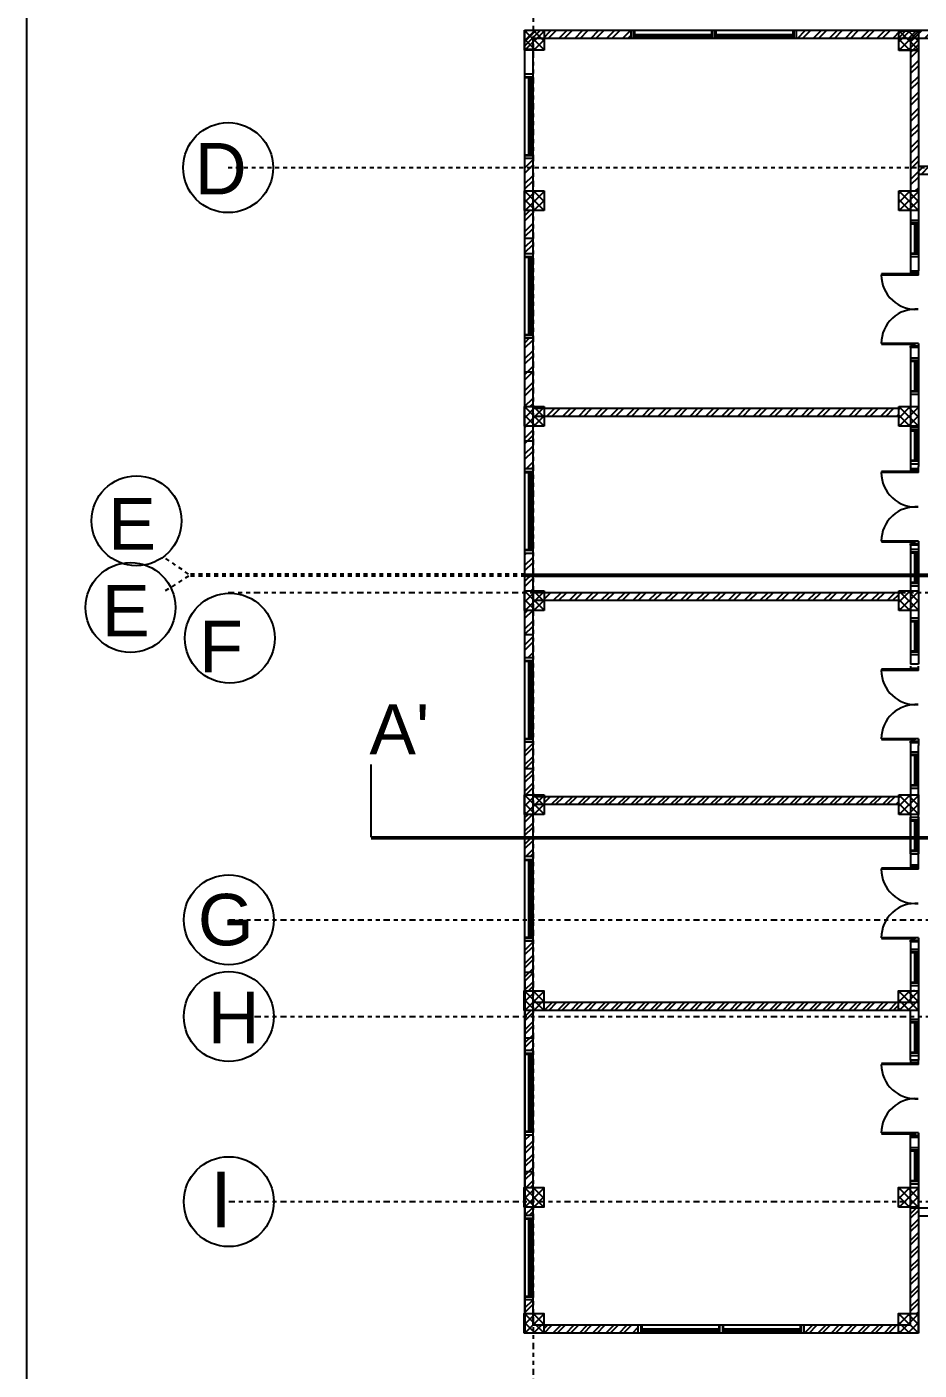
# Model space of a CAD drawing. Header units: millimetres. Extents: x 240 to 610, y 141 to 225.
# Drawn here: x 491.24 to 513.92, y 160.57 to 194.7 of the extents above; entities that cross this region are included whole.
import ezdxf

# ---------------------------------------------------------------- set-up
doc = ezdxf.new("R2010")
doc.units = ezdxf.units.MM
doc.header["$LTSCALE"] = 0.5
doc.linetypes.add('HIDDEN', pattern=[0.375, 0.25, -0.125])
doc.linetypes.add('PHANTOM2', pattern=[1.25, 0.625, -0.125, 0.125, -0.125, 0.125, -0.125])
for name, color, linetype in [('Layer1', 5, 'Continuous'), ('m7or', 1, 'Continuous'), ('WORK', 7, 'Continuous')]:
    doc.layers.add(name, color=color, linetype=linetype)
doc.styles.get("Standard").update_dxf_attribs({"font": 'arial.ttf'})
pattern_1 = [(45, (-2571.07566, -1649.64116), (-0.168379802, 0.168379802), []), (45, (-2570.9634, -1649.64116), (-0.168379802, 0.168379802), [])]

msp = doc.modelspace()

# ---------------------------------------------------------------- hatches: boundary and pattern name
at = {"ltscale": 0.05}
h = msp.add_hatch(dxfattribs=at)
h.set_pattern_fill('ANSI37', color=256, scale=0.05)
h.set_pattern_definition([(45, (-2411.7444, -2077.87388), (-0.1122532015, 0.1122532015), []), (135, (-2411.7444, -2077.87388), (-0.1122532015, -0.1122532015), [])])
h.paths.add_polyline_path([(504.385, 194.611), (503.885, 194.611), (503.885, 194.111), (504.385, 194.111)])
h = msp.add_hatch()
h.set_pattern_fill('ANSI32', color=256, scale=0.03)
h.set_pattern_definition([(45, (-2657.87382, -1818.9317), (-0.202055763, 0.202055763), []), (45, (-2657.73912, -1818.9317), (-0.202055763, 0.202055763), [])])
h.paths.add_polyline_path([(504.099, 179.873), (503.899, 179.873), (503.899, 178.671), (504.099, 178.671)])
h.paths.add_polyline_path([(504.099, 181.333), (503.899, 181.333), (503.899, 180.373), (504.099, 180.373)])
h.paths.add_polyline_path([(513.399, 180.323), (504.385, 180.323), (504.385, 180.123), (513.399, 180.123)])
h.paths.add_polyline_path([(504.099, 184.555), (503.899, 184.555), (503.899, 183.473), (504.099, 183.473)])
h.paths.add_polyline_path([(504.099, 186.798), (503.899, 186.798), (503.899, 185.055), (504.099, 185.055)])
h.paths.add_polyline_path([(513.399, 185.005), (504.385, 185.005), (504.385, 184.805), (513.399, 184.805)])
h.paths.add_polyline_path([(504.099, 190.035), (503.899, 190.035), (503.899, 188.938), (504.099, 188.938)])
h.paths.add_polyline_path([(504.099, 191.364), (503.899, 191.364), (503.899, 190.535), (504.099, 190.535)])
h.paths.add_polyline_path([(506.59, 194.611), (503.899, 194.611), (503.899, 194.127), (504.099, 194.127), (504.099, 194.411), (506.59, 194.411)])
h.paths.add_polyline_path([(517.817, 194.611), (510.8, 194.611), (510.8, 194.411), (517.817, 194.411)])
h.paths.add_polyline_path([(513.899, 194.411), (513.699, 194.411), (513.699, 190.535), (513.899, 190.535)])
h.paths.add_polyline_path([(515.997, 191.162), (513.899, 191.162), (513.899, 190.962), (515.997, 190.962)])
h.paths.add_polyline_path([(516.197, 191.162), (515.997, 191.162), (515.997, 190.962), (516.197, 190.962)])
h.paths.add_polyline_path([(516.197, 190.962), (515.997, 190.962), (515.997, 190.535), (516.197, 190.535)])
h.paths.add_polyline_path([(516.197, 190.035), (515.997, 190.035), (515.997, 185.055), (516.197, 185.055)])
h.paths.add_polyline_path([(522.766, 190.035), (522.566, 190.035), (522.566, 185.055), (522.766, 185.055)])
h.paths.add_polyline_path([(522.766, 190.926), (522.566, 190.926), (522.566, 190.535), (522.766, 190.535)])
h.paths.add_polyline_path([(522.766, 191.128), (522.566, 191.126), (522.566, 190.926), (522.766, 190.926)])
h.paths.add_polyline_path([(524.566, 191.141), (522.766, 191.128), (522.766, 190.926), (524.566, 190.926)])
h.paths.add_polyline_path([(525.977, 194.611), (523.859, 194.611), (523.859, 194.411), (525.977, 194.411)])
h.paths.add_polyline_path([(523.859, 194.611), (522.026, 194.611), (522.026, 194.411), (523.859, 194.411)])
h.paths.add_polyline_path([(531.299, 194.611), (530.187, 194.611), (530.187, 194.411), (531.299, 194.411)])
h.paths.add_polyline_path([(531.299, 188.071), (524.766, 188.071), (524.766, 187.871), (531.299, 187.871)])
h.paths.add_polyline_path([(524.766, 188.347), (524.566, 188.347), (524.566, 187.871), (524.766, 187.871), (524.766, 188.071)])
h.paths.add_polyline_path([(525.284, 187.871), (525.084, 187.871), (525.084, 186.11), (525.284, 186.11)])
h.paths.add_polyline_path([(530.783, 184.933), (525.58, 184.933), (525.58, 184.733), (530.783, 184.733)])
h.paths.add_polyline_path([(525.284, 185.275), (525.084, 185.275), (525.084, 185.058), (525.284, 185.058)])
h.paths.add_polyline_path([(525.284, 184.548), (525.084, 184.548), (525.084, 184.282), (525.284, 184.282)])
h.paths.add_polyline_path([(525.284, 183.446), (525.084, 183.446), (525.084, 182.211), (531.299, 182.211), (531.299, 182.411), (525.284, 182.411)])
h = msp.add_hatch(dxfattribs=at)
h.set_pattern_fill('ANSI37', color=256, scale=0.05)
h.set_pattern_definition([(45, (-2402.2303, -2077.87388), (-0.1122532015, 0.1122532015), []), (135, (-2402.2303, -2077.87388), (-0.1122532015, -0.1122532015), [])])
h.paths.add_polyline_path([(513.899, 194.611), (513.399, 194.611), (513.399, 194.111), (513.899, 194.111)])
h = msp.add_hatch(dxfattribs=at)
h.set_pattern_fill('ANSI37', color=256, scale=0.05)
h.set_pattern_definition([(45, (-2411.7444, -2081.95009), (-0.1122532015, 0.1122532015), []), (135, (-2411.7444, -2081.95009), (-0.1122532015, -0.1122532015), [])])
h.paths.add_polyline_path([(504.385, 190.535), (503.885, 190.535), (503.885, 190.035), (504.385, 190.035)])
h = msp.add_hatch(dxfattribs=at)
h.set_pattern_fill('ANSI37', color=256, scale=0.05)
h.set_pattern_definition([(45, (-2402.2303, -2081.95009), (-0.1122532015, 0.1122532015), []), (135, (-2402.2303, -2081.95009), (-0.1122532015, -0.1122532015), [])])
h.paths.add_polyline_path([(513.899, 190.535), (513.399, 190.535), (513.399, 190.035), (513.899, 190.035)])
h = msp.add_hatch(dxfattribs=at)
h.set_pattern_fill('ANSI37', color=256, scale=0.05)
h.set_pattern_definition([(45, (-2411.7444, -2087.43007), (-0.1122532015, 0.1122532015), []), (135, (-2411.7444, -2087.43007), (-0.1122532015, -0.1122532015), [])])
h.paths.add_polyline_path([(504.385, 185.055), (503.885, 185.055), (503.885, 184.555), (504.385, 184.555)])
h = msp.add_hatch(dxfattribs=at)
h.set_pattern_fill('ANSI37', color=256, scale=0.05)
h.set_pattern_definition([(45, (-2402.2303, -2087.43007), (-0.1122532015, 0.1122532015), []), (135, (-2402.2303, -2087.43007), (-0.1122532015, -0.1122532015), [])])
h.paths.add_polyline_path([(513.899, 185.055), (513.399, 185.055), (513.399, 184.555), (513.899, 184.555)])
h = msp.add_hatch(dxfattribs=at)
h.set_pattern_fill('ANSI37', color=256, scale=0.05)
h.set_pattern_definition([(45, (-2411.7444, -2092.11213), (-0.1122532015, 0.1122532015), []), (135, (-2411.7444, -2092.11213), (-0.1122532015, -0.1122532015), [])])
h.paths.add_polyline_path([(504.385, 180.373), (503.885, 180.373), (503.885, 179.873), (504.385, 179.873)])
h = msp.add_hatch(dxfattribs=at)
h.set_pattern_fill('ANSI37', color=256, scale=0.05)
h.set_pattern_definition([(45, (-2402.2303, -2092.11213), (-0.1122532015, 0.1122532015), []), (135, (-2402.2303, -2092.11213), (-0.1122532015, -0.1122532015), [])])
h.paths.add_polyline_path([(513.899, 179.873), (513.899, 180.373), (513.399, 180.373), (513.399, 179.873)])
at = {"ltscale": 0.5}
h = msp.add_hatch(dxfattribs=at)
h.set_pattern_fill('ANSI32', color=256, scale=0.025)
h.set_pattern_definition(pattern_1)
h.paths.add_polyline_path([(504.099, 176.531), (503.899, 176.531), (503.899, 175.853), (504.099, 175.853)])
h.paths.add_polyline_path([(504.099, 175.853), (503.899, 175.853), (503.899, 175.19), (504.099, 175.19)])
h.paths.add_polyline_path([(504.099, 174.069), (503.899, 174.069), (503.899, 173.618), (504.099, 173.618)])
h.paths.add_polyline_path([(504.099, 174.69), (503.899, 174.69), (503.899, 174.071), (504.099, 174.071)])
h.paths.add_polyline_path([(504.099, 171.478), (503.899, 171.478), (503.899, 170.675), (504.099, 170.675)])
h.paths.add_polyline_path([(504.099, 170.673), (503.899, 170.673), (503.899, 170.21), (504.099, 170.21)])
h.paths.add_polyline_path([(504.099, 169.71), (503.899, 169.71), (503.899, 169.007), (504.099, 169.007)])
h.paths.add_polyline_path([(504.099, 169.007), (503.899, 169.007), (503.899, 168.691), (504.099, 168.691)])
h.paths.add_polyline_path([(504.099, 166.551), (503.899, 166.551), (503.899, 165.61), (504.099, 165.61)])
h.paths.add_polyline_path([(504.099, 165.61), (503.899, 165.61), (503.899, 165.21), (504.099, 165.21)])
h.paths.add_polyline_path([(504.099, 162.362), (503.899, 162.362), (503.899, 162.011), (504.099, 162.011)])
h.paths.add_polyline_path([(504.099, 164.71), (503.899, 164.71), (503.899, 164.502), (504.099, 164.502)])
at = {"ltscale": 0.05}
h = msp.add_hatch(dxfattribs=at)
h.set_pattern_fill('ANSI37', color=256, scale=0.05)
h.set_pattern_definition([(45, (-2411.7444, -2097.29532), (-0.1122532015, 0.1122532015), []), (135, (-2411.7444, -2097.29532), (-0.1122532015, -0.1122532015), [])])
h.paths.add_polyline_path([(504.385, 175.19), (503.885, 175.19), (503.885, 174.69), (504.385, 174.69)])
at = {"ltscale": 0.5}
h = msp.add_hatch(dxfattribs=at)
h.set_pattern_fill('ANSI32', color=256, scale=0.025)
h.set_pattern_definition(pattern_1)
h.paths.add_polyline_path([(513.394, 161.711), (510.988, 161.711), (510.988, 161.511), (513.394, 161.511)])
h.paths.add_polyline_path([(513.899, 164.707), (513.699, 164.707), (513.699, 162.011), (513.899, 162.011)])
h.paths.add_polyline_path([(506.778, 161.711), (504.38, 161.711), (504.38, 161.511), (506.778, 161.511)])
h.paths.add_polyline_path([(513.394, 169.911), (511.899, 169.911), (504.38, 169.911), (504.38, 169.711), (513.394, 169.711)])
h.paths.add_polyline_path([(513.399, 175.14), (504.385, 175.14), (504.385, 174.94), (513.399, 174.94)])
at = {"ltscale": 0.05}
h = msp.add_hatch(dxfattribs=at)
h.set_pattern_fill('ANSI37', color=256, scale=0.05)
h.set_pattern_definition([(45, (-2402.2303, -2097.29532), (-0.1122532015, 0.1122532015), []), (135, (-2402.2303, -2097.29532), (-0.1122532015, -0.1122532015), [])])
h.paths.add_polyline_path([(513.899, 174.69), (513.899, 175.19), (513.399, 175.19), (513.399, 174.69)])
h = msp.add_hatch(dxfattribs=at)
h.set_pattern_fill('ANSI37', color=256, scale=0.05)
h.set_pattern_definition([(45, (-2411.74915, -2102.27558), (-0.1122532015, 0.1122532015), []), (135, (-2411.74915, -2102.27558), (-0.1122532015, -0.1122532015), [])])
h.paths.add_polyline_path([(504.38, 170.21), (503.88, 170.21), (503.88, 169.71), (504.38, 169.71)])
h = msp.add_hatch(dxfattribs=at)
h.set_pattern_fill('ANSI37', color=256, scale=0.05)
h.set_pattern_definition([(45, (-2402.23505, -2102.27558), (-0.1122532015, 0.1122532015), []), (135, (-2402.23505, -2102.27558), (-0.1122532015, -0.1122532015), [])])
h.paths.add_polyline_path([(513.894, 170.21), (513.394, 170.21), (513.394, 169.71), (513.894, 169.71)])
h = msp.add_hatch()
h.set_pattern_fill('ANSI32', color=256, scale=0.03)
h.set_pattern_definition([(45, (-2657.87382, -1818.92572), (-0.202055763, 0.202055763), []), (45, (-2657.73912, -1818.92572), (-0.202055763, 0.202055763), [])])
h.paths.add_polyline_path([(513.394, 161.518), (511.966, 161.518), (511.966, 161.517), (513.394, 161.517)])
h.paths.add_polyline_path([(506.016, 161.518), (504.38, 161.518), (504.38, 161.517), (506.016, 161.517)])
h.paths.add_polyline_path([(523.352, 169.704), (523.352, 169.716), (523.054, 169.716), (523.054, 169.704)])
h = msp.add_hatch(dxfattribs=at)
h.set_pattern_fill('ANSI37', color=256, scale=0.05)
h.set_pattern_definition([(45, (-2411.74915, -2107.27558), (-0.1122532015, 0.1122532015), []), (135, (-2411.74915, -2107.27558), (-0.1122532015, -0.1122532015), [])])
h.paths.add_polyline_path([(504.38, 165.21), (503.88, 165.21), (503.88, 164.71), (504.38, 164.71)])
h = msp.add_hatch(dxfattribs=at)
h.set_pattern_fill('ANSI37', color=256, scale=0.05)
h.set_pattern_definition([(45, (-2402.23505, -2107.27558), (-0.1122532015, 0.1122532015), []), (135, (-2402.23505, -2107.27558), (-0.1122532015, -0.1122532015), [])])
h.paths.add_polyline_path([(513.894, 165.21), (513.394, 165.21), (513.394, 164.71), (513.894, 164.71)])
h = msp.add_hatch(dxfattribs=at)
h.set_pattern_fill('ANSI37', color=256, scale=0.05)
h.set_pattern_definition([(45, (-2411.74915, -2110.47388), (-0.1122532015, 0.1122532015), []), (135, (-2411.74915, -2110.47388), (-0.1122532015, -0.1122532015), [])])
h.paths.add_polyline_path([(504.38, 162.011), (503.88, 162.011), (503.88, 161.511), (504.38, 161.511)])
h = msp.add_hatch(dxfattribs=at)
h.set_pattern_fill('ANSI37', color=256, scale=0.05)
h.set_pattern_definition([(45, (-2402.23505, -2110.47388), (-0.1122532015, 0.1122532015), []), (135, (-2402.23505, -2110.47388), (-0.1122532015, -0.1122532015), [])])
h.paths.add_polyline_path([(513.894, 162.011), (513.394, 162.011), (513.394, 161.511), (513.894, 161.511)])

# ---------------------------------------------------------------- linework, layer by layer
at = {"ltscale": 0.5}
for p, q in [((491.238, 141.075), (491.238, 225.075)), ((503.885, 194.111), (503.885, 194.617)), ((503.885, 194.617), (504.385, 194.617)), ((506.66, 194.411), (506.66, 194.611)), ((508.73, 194.411), (508.73, 194.611)), ((508.73, 194.411), (508.73, 194.611)), ((510.8, 194.411), (510.8, 194.611)), ((506.68, 194.511), (508.64, 194.511)), ((506.7, 194.461), (508.62, 194.461)), ((506.741, 194.436), (508.572, 194.436)), ((508.572, 194.461), (508.572, 194.411)), ((508.592, 194.461), (508.592, 194.511)), ((508.75, 194.511), (510.71, 194.511)), ((508.77, 194.461), (510.69, 194.461)), ((508.811, 194.436), (510.642, 194.436)), ((510.642, 194.461), (510.642, 194.411)), ((510.662, 194.461), (510.662, 194.511)), ((504.099, 193.504), (503.899, 193.504)), ((503.999, 191.454), (503.999, 193.414)), ((504.049, 193.366), (503.999, 193.366)), ((504.049, 191.474), (504.049, 193.394)), ((504.049, 193.346), (504.099, 193.346)), ((504.074, 191.515), (504.074, 193.346)), ((504.099, 193.504), (504.099, 191.364)), ((504.099, 191.434), (503.899, 191.434)), ((513.899, 189.722), (513.699, 189.722)), ((513.799, 189.702), (513.799, 188.934)), ((513.849, 188.974), (513.849, 189.702)), ((513.874, 189.015), (513.874, 189.702)), ((504.099, 188.938), (503.899, 188.938)), ((503.999, 186.888), (503.999, 188.848)), ((504.049, 188.8), (503.999, 188.8)), ((504.049, 186.908), (504.049, 188.828)), ((504.049, 188.78), (504.099, 188.78)), ((504.074, 186.949), (504.074, 188.78)), ((513.899, 188.934), (513.699, 188.934)), ((513.818, 188.426), (512.959, 188.426)), ((512.959, 188.426), (512.959, 188.397)), ((513.699, 188.504), (513.699, 188.456)), ((513.699, 188.504), (513.899, 188.504)), ((513.699, 188.456), (513.899, 188.456)), ((513.738, 188.456), (513.738, 188.426)), ((513.818, 188.426), (513.818, 188.397)), ((513.899, 188.397), (513.899, 188.504)), ((513.899, 188.397), (512.958, 188.397)), ((504.099, 186.868), (503.899, 186.868)), ((513.899, 186.659), (512.958, 186.659)), ((513.818, 186.631), (512.959, 186.631)), ((513.699, 186.552), (513.699, 186.6)), ((513.699, 186.6), (513.899, 186.6)), ((513.738, 186.6), (513.738, 186.631)), ((513.818, 186.631), (513.818, 186.659)), ((513.899, 186.659), (513.899, 186.552)), ((513.899, 186.226), (513.699, 186.226)), ((513.799, 186.206), (513.799, 185.438)), ((513.849, 185.478), (513.849, 186.206)), ((513.874, 185.519), (513.874, 186.206)), ((513.899, 185.438), (513.699, 185.438)), ((513.899, 184.461), (513.699, 184.461)), ((513.799, 184.441), (513.799, 183.672)), ((513.849, 183.712), (513.849, 184.441)), ((513.874, 183.753), (513.874, 184.441)), ((513.899, 183.672), (513.699, 183.672)), ((504.099, 183.473), (503.899, 183.473)), ((503.999, 181.423), (503.999, 183.383)), ((504.049, 183.335), (503.999, 183.335)), ((504.049, 181.443), (504.049, 183.363)), ((504.049, 183.315), (504.099, 183.315)), ((504.074, 181.484), (504.074, 183.315)), ((513.899, 183.375), (512.958, 183.375)), ((513.818, 183.403), (512.959, 183.403)), ((512.959, 183.403), (512.959, 183.375)), ((513.699, 183.481), (513.699, 183.434)), ((513.699, 183.481), (513.899, 183.481)), ((513.699, 183.434), (513.899, 183.434)), ((513.738, 183.434), (513.738, 183.403)), ((513.818, 183.403), (513.818, 183.375)), ((513.899, 183.375), (513.899, 183.529)), ((513.899, 181.636), (512.958, 181.636)), ((513.818, 181.608), (512.959, 181.608)), ((513.738, 181.577), (513.738, 181.608)), ((513.818, 181.608), (513.818, 181.636)), ((513.899, 181.636), (513.899, 181.529)), ((504.099, 181.403), (503.899, 181.403)), ((513.699, 181.529), (513.699, 181.577)), ((513.699, 181.577), (513.899, 181.577)), ((513.899, 181.357), (513.699, 181.357)), ((513.799, 181.337), (513.799, 180.569)), ((513.849, 180.609), (513.849, 181.337)), ((513.874, 180.65), (513.874, 181.337)), ((513.899, 180.569), (513.699, 180.569)), ((513.899, 179.613), (513.699, 179.613)), ((513.799, 179.593), (513.799, 178.824)), ((513.849, 178.864), (513.849, 179.593)), ((513.874, 178.905), (513.874, 179.593)), ((504.099, 178.671), (503.899, 178.671)), ((503.999, 176.621), (503.999, 178.581)), ((504.049, 178.533), (503.999, 178.533)), ((504.049, 176.641), (504.049, 178.561)), ((513.899, 178.824), (513.699, 178.824)), ((504.049, 178.513), (504.099, 178.513)), ((504.074, 176.682), (504.074, 178.513)), ((513.899, 178.351), (512.958, 178.351)), ((513.818, 178.379), (512.959, 178.379)), ((512.959, 178.379), (512.959, 178.351)), ((513.699, 178.458), (513.699, 178.41)), ((513.699, 178.41), (513.899, 178.41)), ((513.738, 178.41), (513.738, 178.379)), ((513.818, 178.379), (513.818, 178.351)), ((513.899, 178.351), (513.899, 178.458)), ((504.099, 176.601), (503.899, 176.601)), ((513.899, 176.612), (512.958, 176.612)), ((513.818, 176.584), (512.959, 176.584)), ((513.699, 176.506), (513.699, 176.553)), ((513.699, 176.553), (513.899, 176.553)), ((513.738, 176.553), (513.738, 176.584)), ((513.818, 176.584), (513.818, 176.612)), ((513.899, 176.612), (513.899, 176.506)), ((513.899, 176.213), (513.699, 176.213)), ((513.799, 176.193), (513.799, 175.425)), ((513.849, 175.465), (513.849, 176.193)), ((513.874, 175.506), (513.874, 176.193)), ((499.99, 174.115), (499.99, 175.955)), ((513.899, 175.425), (513.699, 175.425)), ((513.699, 173.689), (513.699, 174.618)), ((513.899, 174.548), (513.699, 174.548)), ((513.799, 174.528), (513.799, 173.759)), ((513.849, 173.799), (513.849, 174.528)), ((513.874, 173.84), (513.874, 174.528)), ((513.899, 174.618), (513.899, 173.689)), ((575.851, 174.115), (499.99, 174.115)), ((575.851, 174.071), (499.99, 174.071)), ((513.899, 173.759), (513.699, 173.759)), ((504.099, 173.618), (503.899, 173.618)), ((503.999, 171.568), (503.999, 173.528)), ((504.049, 173.48), (503.999, 173.48)), ((504.049, 171.588), (504.049, 173.508)), ((504.049, 173.46), (504.099, 173.46)), ((504.074, 171.629), (504.074, 173.46)), ((513.699, 173.451), (513.699, 173.355)), ((513.899, 173.403), (513.699, 173.403)), ((513.899, 173.296), (513.899, 173.451)), ((513.899, 173.296), (512.958, 173.296)), ((513.818, 173.324), (512.959, 173.324)), ((512.959, 173.324), (512.959, 173.296)), ((513.699, 173.355), (513.899, 173.355)), ((513.738, 173.355), (513.738, 173.324)), ((513.818, 173.324), (513.818, 173.296)), ((504.099, 171.548), (503.899, 171.548)), ((513.899, 171.557), (512.958, 171.557)), ((513.818, 171.529), (512.959, 171.529)), ((513.699, 171.451), (513.699, 171.498)), ((513.699, 171.498), (513.899, 171.498)), ((513.899, 171.451), (513.699, 171.451)), ((513.738, 171.498), (513.738, 171.529)), ((513.818, 171.529), (513.818, 171.557)), ((513.899, 171.557), (513.899, 171.451)), ((513.899, 171.2), (513.699, 171.2)), ((513.799, 171.18), (513.799, 170.412)), ((513.849, 170.452), (513.849, 171.18)), ((513.874, 170.493), (513.874, 171.18)), ((503.899, 170.453), (503.899, 161.511)), ((513.899, 170.412), (513.699, 170.412)), ((513.899, 169.421), (513.699, 169.421)), ((513.799, 169.401), (513.799, 168.632)), ((513.849, 168.672), (513.849, 169.401)), ((513.874, 168.713), (513.874, 169.401)), ((504.099, 168.691), (503.899, 168.691)), ((513.899, 168.632), (513.699, 168.632)), ((503.999, 166.641), (503.999, 168.601)), ((504.049, 168.553), (503.999, 168.553)), ((504.049, 166.661), (504.049, 168.581)), ((504.049, 168.534), (504.099, 168.534)), ((504.074, 166.702), (504.074, 168.534)), ((513.899, 168.336), (512.958, 168.336)), ((513.818, 168.364), (512.959, 168.364)), ((513.899, 168.442), (513.699, 168.442)), ((513.699, 168.442), (513.699, 168.394)), ((513.699, 168.394), (513.899, 168.394)), ((513.738, 168.394), (513.738, 168.364)), ((513.818, 168.364), (513.818, 168.336)), ((513.899, 168.336), (513.899, 168.442)), ((504.099, 166.621), (503.899, 166.621)), ((513.899, 166.597), (512.958, 166.597)), ((513.818, 166.569), (513.818, 166.597)), ((513.899, 166.597), (513.899, 166.49)), ((513.818, 166.569), (512.959, 166.569)), ((513.699, 166.49), (513.699, 166.538)), ((513.699, 166.538), (513.899, 166.538)), ((513.699, 166.49), (513.899, 166.49)), ((513.738, 166.538), (513.738, 166.569)), ((513.899, 166.16), (513.699, 166.16)), ((513.799, 166.14), (513.799, 165.371)), ((513.849, 165.411), (513.849, 166.14)), ((513.874, 165.452), (513.874, 166.14)), ((513.899, 165.371), (513.699, 165.371)), ((504.099, 164.502), (503.899, 164.502)), ((503.999, 162.452), (503.999, 164.412)), ((504.049, 164.363), (503.999, 164.363)), ((504.049, 162.472), (504.049, 164.392)), ((504.049, 164.344), (504.099, 164.344)), ((504.074, 162.512), (504.074, 164.344)), ((504.099, 162.432), (503.899, 162.432)), ((506.778, 161.511), (506.778, 161.711)), ((508.828, 161.611), (506.868, 161.611)), ((508.808, 161.561), (506.888, 161.561)), ((506.916, 161.561), (506.916, 161.611)), ((506.936, 161.561), (506.936, 161.511)), ((508.767, 161.536), (506.936, 161.536)), ((508.848, 161.511), (508.848, 161.711)), ((508.848, 161.511), (508.848, 161.711)), ((510.898, 161.611), (508.938, 161.611)), ((510.878, 161.561), (508.958, 161.561)), ((508.986, 161.561), (508.986, 161.611)), ((509.006, 161.561), (509.006, 161.511)), ((510.837, 161.536), (509.006, 161.536)), ((510.918, 161.511), (510.918, 161.711))]:
    msp.add_line(p, q, dxfattribs=at)
at = {"ltscale": 0.05}
for p, q in [((531.299, 194.611), (503.899, 194.611)), ((503.899, 161.511), (503.899, 194.611)), ((504.385, 194.611), (504.385, 194.111)), ((513.399, 194.111), (513.399, 194.611)), ((504.099, 194.411), (504.099, 161.711)), ((531.299, 194.411), (504.099, 194.411)), ((513.699, 194.411), (513.699, 188.504)), ((513.899, 194.411), (513.899, 188.504)), ((504.385, 194.111), (503.885, 194.111)), ((513.899, 194.111), (513.399, 194.111)), ((513.899, 191.162), (516.197, 191.162)), ((513.899, 190.962), (516.197, 190.962)), ((503.885, 190.535), (504.385, 190.535)), ((503.885, 190.035), (503.885, 190.535)), ((504.385, 190.535), (504.385, 190.035)), ((513.399, 190.535), (513.899, 190.535)), ((513.399, 190.035), (513.399, 190.535)), ((504.385, 190.035), (503.885, 190.035)), ((513.899, 190.035), (513.399, 190.035)), ((513.699, 186.552), (513.699, 183.481)), ((513.899, 186.552), (513.899, 183.529)), ((503.885, 185.055), (504.385, 185.055)), ((503.885, 184.555), (503.885, 185.055)), ((504.385, 185.055), (504.385, 184.555)), ((513.399, 185.055), (513.899, 185.055)), ((513.399, 184.555), (513.399, 185.055)), ((513.399, 185.005), (504.099, 185.005)), ((513.399, 184.805), (504.099, 184.805)), ((504.385, 184.555), (503.885, 184.555)), ((513.899, 184.555), (513.399, 184.555)), ((513.699, 181.529), (513.699, 178.506)), ((513.899, 181.529), (513.899, 178.506)), ((503.885, 180.373), (504.385, 180.373)), ((503.885, 179.873), (503.885, 180.373)), ((513.399, 180.323), (504.099, 180.323)), ((504.385, 180.373), (504.385, 179.873)), ((513.399, 180.373), (513.899, 180.373)), ((513.399, 179.873), (513.399, 180.373)), ((513.899, 180.373), (513.899, 179.873)), ((513.399, 180.123), (504.099, 180.123)), ((504.385, 179.873), (503.885, 179.873)), ((513.899, 179.873), (513.399, 179.873)), ((513.699, 176.506), (513.699, 173.451)), ((513.899, 176.506), (513.899, 176.443)), ((513.899, 173.451), (513.899, 176.443)), ((503.885, 175.19), (504.385, 175.19)), ((503.885, 174.69), (503.885, 175.19)), ((513.399, 175.14), (504.099, 175.14)), ((504.385, 175.19), (504.385, 174.69)), ((513.399, 175.19), (513.899, 175.19)), ((513.399, 174.69), (513.399, 175.19)), ((513.899, 175.19), (513.899, 174.69)), ((513.399, 174.94), (504.099, 174.94)), ((504.385, 174.69), (503.885, 174.69)), ((513.899, 174.69), (513.399, 174.69)), ((513.699, 171.451), (513.699, 169.911)), ((513.899, 171.451), (513.899, 168.442)), ((513.899, 169.911), (511.899, 169.911)), ((513.699, 168.442), (513.699, 169.711)), ((513.699, 161.711), (513.699, 166.49)), ((513.899, 166.49), (513.899, 161.511)), ((517.377, 164.688), (513.699, 164.686)), ((513.899, 164.488), (517.377, 164.488)), ((513.899, 161.511), (503.88, 161.511))]:
    msp.add_line(p, q, dxfattribs=at)
for p, q in [((506.59, 194.611), (506.59, 194.411)), ((506.66, 194.611), (506.66, 194.411)), ((506.68, 194.611), (506.68, 194.411)), ((508.64, 194.611), (508.64, 194.411)), ((508.66, 194.611), (508.66, 194.411)), ((508.66, 194.611), (508.66, 194.411)), ((508.73, 194.611), (508.73, 194.411)), ((508.75, 194.611), (508.75, 194.411)), ((510.71, 194.611), (510.71, 194.411)), ((510.73, 194.611), (510.73, 194.411)), ((506.7, 194.511), (506.7, 194.411)), ((508.62, 194.511), (508.62, 194.411)), ((508.77, 194.511), (508.77, 194.411)), ((510.69, 194.511), (510.69, 194.411)), ((504.099, 194.127), (503.899, 194.127)), ((503.899, 193.434), (504.099, 193.434)), ((503.899, 193.414), (504.099, 193.414)), ((503.999, 193.394), (504.099, 193.394)), ((503.899, 191.454), (504.099, 191.454)), ((503.899, 191.434), (504.099, 191.434)), ((503.899, 191.364), (504.099, 191.364)), ((503.999, 191.474), (504.099, 191.474)), ((513.699, 189.792), (513.899, 189.792)), ((513.699, 189.722), (513.899, 189.722)), ((513.699, 189.702), (513.899, 189.702)), ((513.849, 189.682), (513.899, 189.682)), ((504.099, 189.326), (503.899, 189.326)), ((503.899, 188.868), (504.099, 188.868)), ((503.899, 188.848), (504.099, 188.848)), ((503.999, 188.828), (504.099, 188.828)), ((513.699, 188.954), (513.899, 188.954)), ((513.699, 188.934), (513.899, 188.934)), ((513.699, 188.864), (513.899, 188.864)), ((513.849, 188.974), (513.899, 188.974)), ((503.899, 186.888), (504.099, 186.888)), ((503.899, 186.868), (504.099, 186.868)), ((503.899, 186.798), (504.099, 186.798)), ((503.999, 186.908), (504.099, 186.908)), ((513.899, 186.552), (513.699, 186.552)), ((513.699, 186.296), (513.899, 186.296)), ((513.699, 186.226), (513.899, 186.226)), ((513.699, 186.206), (513.899, 186.206)), ((513.849, 186.186), (513.899, 186.186)), ((504.099, 185.93), (503.899, 185.93)), ((513.699, 185.458), (513.899, 185.458)), ((513.699, 185.438), (513.899, 185.438)), ((513.699, 185.368), (513.899, 185.368)), ((513.849, 185.478), (513.899, 185.478)), ((513.699, 184.531), (513.899, 184.531)), ((513.699, 184.461), (513.899, 184.461)), ((513.699, 184.441), (513.899, 184.441)), ((513.849, 184.421), (513.899, 184.421)), ((504.099, 184.175), (503.899, 184.175)), ((513.699, 183.692), (513.899, 183.692)), ((513.699, 183.672), (513.899, 183.672)), ((513.849, 183.712), (513.899, 183.712)), ((503.899, 183.403), (504.099, 183.403)), ((503.899, 183.383), (504.099, 183.383)), ((503.999, 183.363), (504.099, 183.363)), ((513.699, 183.602), (513.899, 183.602)), ((503.899, 181.423), (504.099, 181.423)), ((503.899, 181.403), (504.099, 181.403)), ((503.899, 181.333), (504.099, 181.333)), ((503.999, 181.443), (504.099, 181.443)), ((513.899, 181.529), (513.699, 181.529)), ((513.699, 181.427), (513.899, 181.427)), ((513.699, 181.357), (513.899, 181.357)), ((513.699, 181.337), (513.899, 181.337)), ((513.849, 181.317), (513.899, 181.317)), ((504.099, 180.778), (503.899, 180.778)), ((513.699, 180.589), (513.899, 180.589)), ((513.849, 180.609), (513.899, 180.609)), ((513.699, 180.569), (513.899, 180.569)), ((513.699, 180.499), (513.899, 180.499)), ((513.699, 179.683), (513.899, 179.683)), ((513.699, 179.613), (513.899, 179.613)), ((513.699, 179.593), (513.899, 179.593)), ((513.849, 179.573), (513.899, 179.573)), ((504.099, 179.25), (503.899, 179.25)), ((513.849, 178.864), (513.899, 178.864)), ((503.899, 178.601), (504.099, 178.601)), ((503.899, 178.581), (504.099, 178.581)), ((503.999, 178.561), (504.099, 178.561)), ((513.699, 178.844), (513.899, 178.844)), ((513.699, 178.824), (513.899, 178.824)), ((513.699, 178.754), (513.899, 178.754)), ((513.899, 178.506), (513.699, 178.506)), ((503.899, 176.621), (504.099, 176.621)), ((503.899, 176.601), (504.099, 176.601)), ((503.899, 176.531), (504.099, 176.531)), ((503.999, 176.641), (504.099, 176.641)), ((513.899, 176.506), (513.699, 176.506)), ((513.699, 176.283), (513.899, 176.283)), ((513.699, 176.213), (513.899, 176.213)), ((513.699, 176.193), (513.899, 176.193)), ((513.849, 176.173), (513.899, 176.173)), ((504.099, 175.853), (503.899, 175.853)), ((513.849, 175.465), (513.899, 175.465)), ((513.699, 175.445), (513.899, 175.445)), ((513.699, 175.425), (513.899, 175.425)), ((513.699, 175.355), (513.899, 175.355)), ((513.699, 174.618), (513.899, 174.618)), ((513.699, 174.548), (513.899, 174.548)), ((513.699, 174.528), (513.899, 174.528)), ((513.849, 174.508), (513.899, 174.508)), ((504.099, 174.069), (503.899, 174.069)), ((513.699, 173.779), (513.899, 173.779)), ((513.699, 173.759), (513.899, 173.759)), ((513.849, 173.799), (513.899, 173.799)), ((503.899, 173.548), (504.099, 173.548)), ((503.899, 173.528), (504.099, 173.528)), ((503.999, 173.508), (504.099, 173.508)), ((513.699, 173.689), (513.899, 173.689)), ((503.899, 171.568), (504.099, 171.568)), ((503.899, 171.548), (504.099, 171.548)), ((503.899, 171.478), (504.099, 171.478)), ((503.999, 171.588), (504.099, 171.588)), ((513.899, 171.451), (513.699, 171.451)), ((513.699, 171.27), (513.899, 171.27)), ((513.699, 171.2), (513.899, 171.2)), ((513.699, 171.18), (513.899, 171.18)), ((513.849, 171.16), (513.899, 171.16)), ((504.099, 170.675), (503.899, 170.675)), ((504.099, 170.673), (503.899, 170.673)), ((513.699, 170.432), (513.899, 170.432)), ((513.699, 170.412), (513.899, 170.412)), ((513.699, 170.342), (513.899, 170.342)), ((513.849, 170.452), (513.899, 170.452)), ((513.799, 170.21), (513.778, 170.21)), ((511.899, 169.911), (504.099, 169.911)), ((513.699, 169.711), (504.099, 169.711)), ((513.699, 169.491), (513.899, 169.491)), ((513.699, 169.421), (513.899, 169.421)), ((513.699, 169.401), (513.899, 169.401)), ((513.849, 169.381), (513.899, 169.381)), ((504.099, 169.007), (503.899, 169.007)), ((513.699, 168.652), (513.899, 168.652)), ((513.699, 168.632), (513.899, 168.632)), ((513.849, 168.672), (513.899, 168.672)), ((503.899, 168.621), (504.099, 168.621)), ((503.899, 168.601), (504.099, 168.601)), ((503.999, 168.581), (504.099, 168.581)), ((513.699, 168.562), (513.899, 168.562)), ((513.899, 168.442), (513.699, 168.442)), ((503.899, 166.641), (504.099, 166.641)), ((503.899, 166.621), (504.099, 166.621)), ((503.999, 166.661), (504.099, 166.661)), ((503.899, 166.551), (504.099, 166.551)), ((513.699, 166.23), (513.899, 166.23)), ((513.699, 166.16), (513.899, 166.16)), ((513.699, 166.14), (513.899, 166.14)), ((513.849, 166.12), (513.899, 166.12)), ((504.099, 165.61), (503.899, 165.61)), ((513.699, 165.391), (513.899, 165.391)), ((513.699, 165.371), (513.899, 165.371)), ((513.699, 165.301), (513.899, 165.301)), ((513.849, 165.411), (513.899, 165.411)), ((503.899, 164.432), (504.099, 164.432)), ((503.899, 164.412), (504.099, 164.412)), ((503.999, 164.392), (504.099, 164.392)), ((503.899, 162.452), (504.099, 162.452)), ((503.899, 162.432), (504.099, 162.432)), ((503.899, 162.362), (504.099, 162.362)), ((503.999, 162.472), (504.099, 162.472)), ((513.699, 161.711), (504.099, 161.711)), ((506.848, 161.711), (506.848, 161.511)), ((506.868, 161.711), (506.868, 161.511)), ((506.888, 161.611), (506.888, 161.511)), ((508.808, 161.611), (508.808, 161.511)), ((508.828, 161.711), (508.828, 161.511)), ((508.848, 161.711), (508.848, 161.511)), ((508.918, 161.711), (508.918, 161.511)), ((508.918, 161.711), (508.918, 161.511)), ((508.938, 161.711), (508.938, 161.511)), ((508.958, 161.611), (508.958, 161.511)), ((510.878, 161.611), (510.878, 161.511)), ((510.898, 161.711), (510.898, 161.511)), ((510.918, 161.711), (510.918, 161.511)), ((510.988, 161.711), (510.988, 161.511))]:
    msp.add_line(p, q)
for points in [[(513.401, 194.104), (513.401, 194.604), (513.901, 194.604), (513.901, 194.104)], [(503.88, 169.71), (503.88, 170.21), (504.38, 170.21), (504.38, 169.71)], [(513.394, 169.71), (513.394, 170.21), (513.894, 170.21), (513.894, 169.71)], [(503.88, 164.71), (503.88, 165.21), (504.38, 165.21), (504.38, 164.71)], [(513.394, 164.71), (513.394, 165.21), (513.894, 165.21), (513.894, 164.71)]]:
    msp.add_lwpolyline(points, close=True, dxfattribs=at)
at = {"ltscale": 0.5}
for points in [[(506.721, 194.511), (506.721, 194.461)], [(506.741, 194.411), (506.741, 194.461)], [(508.791, 194.511), (508.791, 194.461)], [(508.811, 194.411), (508.811, 194.461)], [(503.999, 191.495), (504.049, 191.495)], [(504.099, 191.515), (504.049, 191.515)], [(513.799, 189.661), (513.849, 189.661)], [(513.799, 188.995), (513.849, 188.995)], [(513.899, 189.015), (513.849, 189.015)], [(503.999, 186.929), (504.049, 186.929)], [(504.099, 186.949), (504.049, 186.949)], [(513.799, 186.165), (513.849, 186.165)], [(513.799, 185.499), (513.849, 185.499)], [(513.899, 185.519), (513.849, 185.519)], [(513.799, 184.4), (513.849, 184.4)], [(513.799, 183.733), (513.849, 183.733)], [(513.899, 183.753), (513.849, 183.753)], [(503.999, 181.464), (504.049, 181.464)], [(504.099, 181.484), (504.049, 181.484)], [(513.799, 181.296), (513.849, 181.296)], [(513.799, 180.63), (513.849, 180.63)], [(513.899, 180.65), (513.849, 180.65)], [(513.799, 179.552), (513.849, 179.552)], [(513.799, 178.885), (513.849, 178.885)], [(513.899, 178.905), (513.849, 178.905)], [(503.999, 176.662), (504.049, 176.662)], [(504.099, 176.682), (504.049, 176.682)], [(513.799, 176.152), (513.849, 176.152)], [(513.799, 175.486), (513.849, 175.486)], [(513.899, 175.506), (513.849, 175.506)], [(513.799, 174.487), (513.849, 174.487)], [(513.799, 173.82), (513.849, 173.82)], [(513.899, 173.84), (513.849, 173.84)], [(503.999, 171.609), (504.049, 171.609)], [(504.099, 171.629), (504.049, 171.629)], [(513.799, 171.139), (513.849, 171.139)], [(513.799, 170.473), (513.849, 170.473)], [(513.899, 170.493), (513.849, 170.493)], [(513.799, 169.359), (513.849, 169.359)], [(513.799, 168.693), (513.849, 168.693)], [(513.899, 168.713), (513.849, 168.713)], [(503.999, 166.682), (504.049, 166.682)], [(504.099, 166.702), (504.049, 166.702)], [(513.799, 166.099), (513.849, 166.099)], [(513.799, 165.432), (513.849, 165.432)], [(513.899, 165.452), (513.849, 165.452)], [(503.999, 162.493), (504.049, 162.493)], [(504.099, 162.512), (504.049, 162.512)], [(508.767, 161.511), (508.767, 161.561)], [(508.787, 161.611), (508.787, 161.561)], [(510.837, 161.511), (510.837, 161.561)], [(510.857, 161.611), (510.857, 161.561)]]:
    msp.add_lwpolyline(points, dxfattribs=at)
at = {"ltscale": 0.05}
for points in [[(503.88, 161.511), (503.88, 162.011), (504.38, 162.011), (504.38, 161.511)], [(513.394, 161.511), (513.394, 162.011), (513.894, 162.011), (513.894, 161.511)]]:
    msp.add_lwpolyline(points, dxfattribs=at)
for centre in [(496.354, 191.126), (494.026, 182.153), (493.872, 179.948), (496.396, 179.168), (496.37, 172.012), (496.37, 169.554), (496.37, 164.85)]:
    msp.add_circle(centre, 1.143)
at = {"ltscale": 0.5}
for centre, start, end in [((513.83, 188.397), 180, 274.5072), ((513.83, 186.659), 85.4928, 180), ((513.83, 183.375), 180, 274.5072), ((513.83, 181.636), 85.4928, 180), ((513.83, 178.351), 180, 274.5072), ((513.83, 176.612), 85.4928, 180), ((513.83, 173.296), 180, 274.5072), ((513.83, 171.557), 85.4928, 180), ((513.83, 168.336), 180, 274.5072), ((513.83, 166.597), 85.4928, 180)]:
    msp.add_arc(centre, 0.872, start, end, dxfattribs=at)
at = {"layer": 'Layer1', "linetype": 'PHANTOM2', "ltscale": 0.5}
for p, q in [((504.11, 214.418), (504.11, 154.762)), ((496.354, 180.326), (577.4, 180.326)), ((496.37, 172.012), (577.848, 172.012)), ((496.37, 169.554), (577.848, 169.554)), ((496.37, 164.85), (577.848, 164.85))]:
    msp.add_line(p, q, dxfattribs=at)
at = {"layer": 'Layer1', "linetype": 'HIDDEN', "ltscale": 0.5}
msp.add_line((496.354, 191.126), (577.831, 191.126), dxfattribs=at)
at = {"layer": 'm7or', "ltscale": 0.5}
for p, q in [((503.899, 180.797), (563.536, 180.796)), ((503.899, 180.747), (563.536, 180.746))]:
    msp.add_line(p, q, dxfattribs=at)
at = {"layer": 'm7or', "linetype": 'HIDDEN', "ltscale": 0.5}
for points in [[(503.899, 180.797), (495.348, 180.797), (494.697, 181.245)], [(495.344, 180.747), (494.73, 180.355)], [(503.899, 180.747), (495.344, 180.747)]]:
    msp.add_lwpolyline(points, dxfattribs=at)

# ---------------------------------------------------------------- texts
at = {"char_height": 1.308}
for s, width, insert, attachment_point in [('D', 7.8994, (496.826, 191.754), 3), ('E', 3.69009, (494.519, 182.727), 3), ('E', 3.69009, (494.364, 180.522), 3), ('F', 4.68609, (496.73, 179.61), 3), ('G', 1.83844, (497.005, 172.671), 3), ('H', 1.58907, (495.834, 170.184), 1)]:
    msp.add_mtext_dynamic_manual_height_columns(s, width=width, gutter_width=0.872, heights=[0], dxfattribs=dict(at, insert=insert, attachment_point=attachment_point))
at = {"ltscale": 0.5, "insert": (499.946, 177.487), "char_height": 1.269, "attachment_point": 1}
msp.add_mtext_dynamic_manual_height_columns("A'", width=2.81569, gutter_width=6.345, heights=[0], dxfattribs=at)
at = {"layer": 'WORK', "ltscale": 0.5, "insert": (496.446, 165.612), "char_height": 1.412, "attachment_point": 3}
msp.add_mtext_dynamic_manual_height_columns('I', width=1.096, gutter_width=7.061, heights=[0], dxfattribs=at)

doc.saveas('drawing.dxf')
